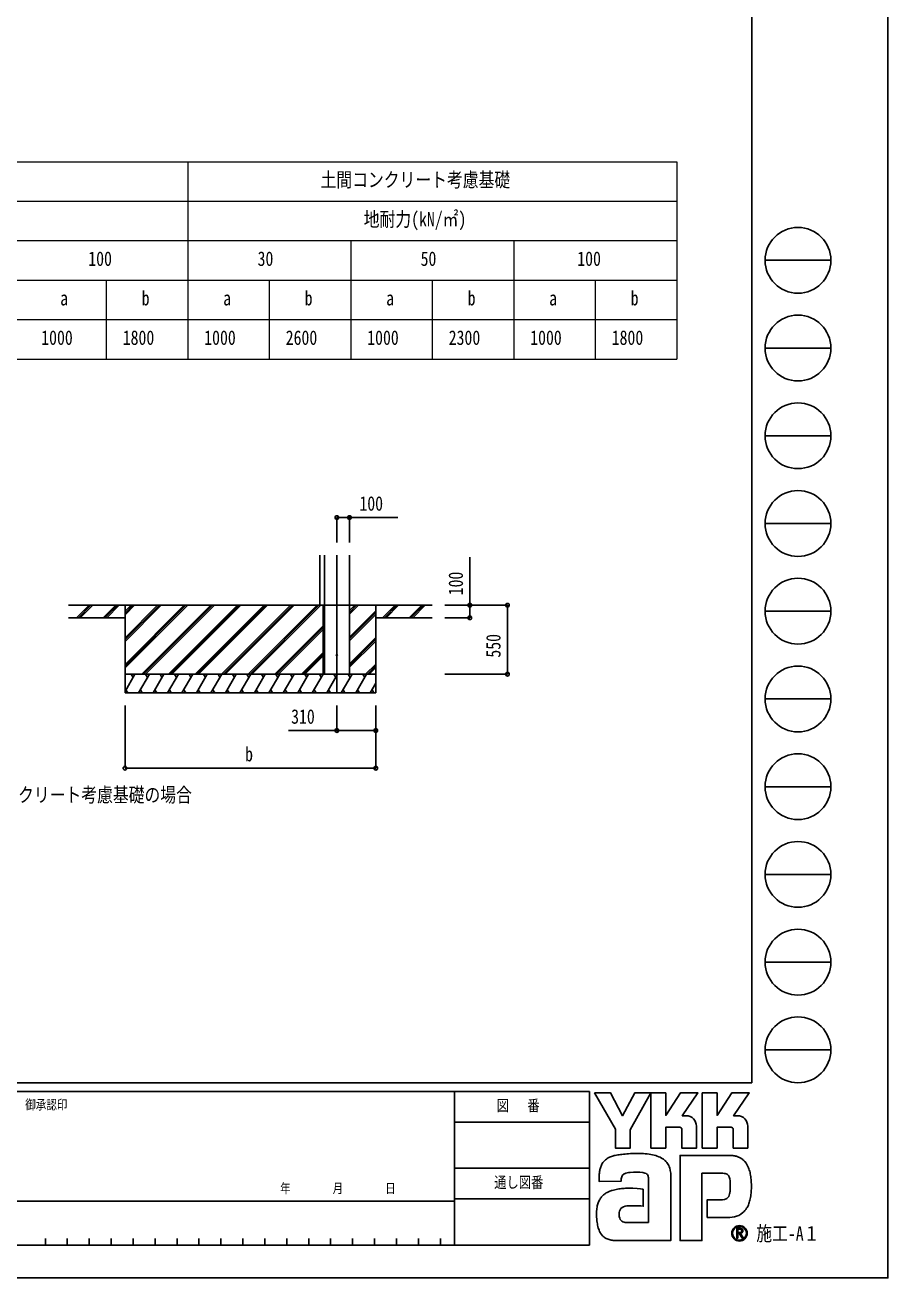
# Model space of a CAD drawing. Units: millimetres, scale not verified. Extents: x -14718 to 14718, y -10395 to 10395.
# Drawn here: x 7835 to 14718, y -10395 to -398 of the extents above; entities that cross this region are included whole.
import ezdxf
from ezdxf.enums import TextEntityAlignment as Align

# ---------------------------------------------------------------- set-up
doc = ezdxf.new("R2010")
doc.units = ezdxf.units.MM
doc.header["$LTSCALE"] = 40
doc.layers.add('0-1_TABLE1', color=7, linetype='Continuous', lineweight=18)
for name, color, linetype in [('0-2_USER1', 3, 'Continuous'), ('0-3_YKK_12', 2, 'Continuous'), ('0-5_YKK_A1', 4, 'Continuous'), ('0-6_YKK_D', 6, 'Continuous'), ('0-7_YKK_ZWAK', 7, 'Continuous')]:
    doc.layers.add(name, color=color, linetype=linetype)
doc.styles.add('ＭＳ ゴシック', font='')
doc.styles.get('ＭＳ ゴシック').set_extended_font_data('MS Gothic')

msp = doc.modelspace()

# ---------------------------------------------------------------- linework, layer by layer
at = {"layer": '0-1_TABLE1'}
for p, q in [((3632.57, -1488.01), (13032.57, -1488.01)), ((5232.57, -1803.01), (13032.57, -1803.01)), ((5232.57, -2118.01), (13032.57, -2118.01)), ((5232.57, -2433.01), (13032.57, -2433.01)), ((8482.57, -2433.01), (8482.57, -3063.01)), ((9782.57, -2433.01), (9782.57, -3063.01)), ((11082.57, -2433.01), (11082.57, -3063.01)), ((12382.57, -2433.01), (12382.57, -3063.01)), ((3632.57, -3063.01), (13032.57, -3063.01))]:
    msp.add_line(p, q, dxfattribs=at)
for points in [[(9132.57, -1488.01), (9132.57, -2748.01), (9132.57, -3063.01)], [(13032.57, -1488.01), (13032.57, -2118.01), (13032.57, -2748.01), (13032.57, -3063.01)], [(10432.57, -2118.01), (10432.57, -2748.01), (10432.57, -3063.01)], [(11732.57, -2118.01), (11732.57, -2748.01), (11732.57, -3063.01)], [(3632.57, -2748.01), (5882.57, -2748.01), (6532.57, -2748.01), (7182.57, -2748.01), (7832.57, -2748.01), (8482.57, -2748.01), (9132.57, -2748.01), (9782.57, -2748.01), (10432.57, -2748.01), (11082.57, -2748.01), (11732.57, -2748.01), (12382.57, -2748.01), (13032.57, -2748.01)]]:
    msp.add_lwpolyline(points, dxfattribs=at)
at = {"layer": '0-3_YKK_12'}
msp.add_line((10322.57, -4627.45), (10322.57, -5727.45), dxfattribs=at)
at = {"layer": '0-5_YKK_A1'}
for p, q in [((10187.57, -5027.45), (10187.57, -4627.45)), ((10222.57, -5027.45), (10222.57, -4627.45)), ((10422.57, -5027.45), (10422.57, -4627.45)), ((11082.57, -5027.45), (8182.57, -5027.45)), ((8346.59, -5027.45), (8246.59, -5127.45)), ((8360.73, -5027.45), (8260.73, -5127.45)), ((8374.87, -5027.45), (8274.87, -5127.45)), ((8558.72, -5027.45), (8458.72, -5127.45)), ((8572.86, -5027.45), (8472.86, -5127.45)), ((8587, -5027.45), (8487, -5127.45)), ((8632.57, -5027.45), (8632.57, -5727.45)), ((9118.94, -5027.45), (8632.57, -5513.82)), ((8906.81, -5027.45), (8632.57, -5301.69)), ((8694.67, -5027.45), (8632.57, -5089.55)), ((9104.8, -5027.45), (8632.57, -5499.68)), ((9133.08, -5027.45), (8632.57, -5527.96)), ((8892.66, -5027.45), (8632.57, -5287.54)), ((8920.95, -5027.45), (8632.57, -5315.83)), ((8680.53, -5027.45), (8632.57, -5075.41)), ((8708.82, -5027.45), (8632.57, -5103.7)), ((9316.93, -5027.45), (8766.93, -5577.45)), ((9331.07, -5027.45), (8781.07, -5577.45)), ((9345.21, -5027.45), (8795.21, -5577.45)), ((9529.06, -5027.45), (8979.06, -5577.45)), ((9543.2, -5027.45), (8993.2, -5577.45)), ((9557.34, -5027.45), (9007.34, -5577.45)), ((9741.19, -5027.45), (9191.19, -5577.45)), ((9755.33, -5027.45), (9205.33, -5577.45)), ((9769.48, -5027.45), (9219.48, -5577.45)), ((9953.32, -5027.45), (9403.32, -5577.45)), ((9967.47, -5027.45), (9417.47, -5577.45)), ((9981.61, -5027.45), (9431.61, -5577.45)), ((10165.46, -5027.45), (9615.46, -5577.45)), ((10179.6, -5027.45), (9629.6, -5577.45)), ((10193.74, -5027.45), (9643.74, -5577.45)), ((10213.57, -5027.45), (10213.57, -5577.45)), ((10222.57, -5027.45), (10222.57, -5577.45)), ((10422.57, -5027.45), (10422.57, -5577.45)), ((10479.41, -5027.45), (10422.57, -5084.29)), ((10465.27, -5027.45), (10422.57, -5070.15)), ((10493.55, -5027.45), (10422.57, -5098.43)), ((10632.57, -5072.28), (10422.57, -5282.28)), ((10632.57, -5086.42), (10422.57, -5296.42)), ((10632.57, -5027.45), (10632.57, -5727.45)), ((10686.9, -5127.45), (10786.9, -5027.45)), ((10701.04, -5127.45), (10801.04, -5027.45)), ((10715.19, -5127.45), (10815.19, -5027.45)), ((10899.03, -5127.45), (10999.03, -5027.45)), ((10913.18, -5127.45), (11013.18, -5027.45)), ((10927.32, -5127.45), (11027.32, -5027.45)), ((8632.57, -5127.45), (8182.57, -5127.45)), ((10213.57, -5191.47), (9827.59, -5577.45)), ((10632.57, -5100.56), (10422.57, -5310.56)), ((11082.57, -5127.45), (10632.57, -5127.45)), ((10213.57, -5205.61), (9841.73, -5577.45)), ((10213.57, -5219.75), (9855.87, -5577.45)), ((10632.57, -5284.41), (10422.57, -5494.41)), ((10632.57, -5298.55), (10422.57, -5508.55)), ((10632.57, -5312.7), (10422.57, -5522.7)), ((10213.57, -5403.6), (10039.72, -5577.45)), ((10213.57, -5417.74), (10053.86, -5577.45)), ((10213.57, -5431.88), (10068, -5577.45)), ((10632.57, -5496.54), (10551.66, -5577.45)), ((8632.57, -5714.38), (8711.63, -5577.45)), ((10632.57, -5577.45), (8632.57, -5577.45)), ((8696.63, -5603.43), (8681.63, -5577.45)), ((8740.5, -5727.45), (8827.1, -5577.45)), ((8812.1, -5603.43), (8797.1, -5577.45)), ((8855.97, -5727.45), (8942.57, -5577.45)), ((8927.57, -5603.43), (8912.57, -5577.45)), ((8971.44, -5727.45), (9058.04, -5577.45)), ((9043.04, -5603.43), (9028.04, -5577.45)), ((9086.91, -5727.45), (9173.51, -5577.45)), ((9158.51, -5603.43), (9143.51, -5577.45)), ((9202.38, -5727.45), (9288.98, -5577.45)), ((9273.98, -5603.43), (9258.98, -5577.45)), ((9317.85, -5727.45), (9404.45, -5577.45)), ((9374.45, -5577.45), (9389.45, -5603.43)), ((9433.32, -5727.45), (9519.92, -5577.45)), ((9489.92, -5577.45), (9504.92, -5603.43)), ((9548.79, -5727.45), (9635.39, -5577.45)), ((9605.39, -5577.45), (9620.39, -5603.43)), ((9664.26, -5727.45), (9750.86, -5577.45)), ((9735.86, -5603.43), (9720.86, -5577.45)), ((9779.73, -5727.45), (9866.33, -5577.45)), ((9851.33, -5603.43), (9836.33, -5577.45)), ((9895.2, -5727.45), (9981.8, -5577.45)), ((9951.8, -5577.45), (9966.8, -5603.43)), ((10010.67, -5727.45), (10097.27, -5577.45)), ((10067.27, -5577.45), (10082.27, -5603.43)), ((10126.14, -5727.45), (10212.74, -5577.45)), ((10182.74, -5577.45), (10197.74, -5603.43)), ((10422.57, -5577.45), (10213.57, -5577.45)), ((10241.61, -5727.45), (10328.21, -5577.45)), ((10313.21, -5603.43), (10298.21, -5577.45)), ((10357.08, -5727.45), (10443.68, -5577.45)), ((10428.68, -5603.43), (10413.68, -5577.45)), ((10472.55, -5727.45), (10559.15, -5577.45)), ((10529.15, -5577.45), (10544.15, -5603.43)), ((10632.57, -5510.69), (10565.81, -5577.45)), ((10632.57, -5524.83), (10579.95, -5577.45)), ((10588.02, -5727.45), (10632.57, -5650.28)), ((10632.57, -5727.45), (8632.57, -5727.45)), ((8640.02, -5701.47), (8655.02, -5727.45)), ((8755.49, -5701.47), (8770.49, -5727.45)), ((8870.97, -5701.47), (8885.96, -5727.45)), ((8986.44, -5701.47), (9001.44, -5727.45)), ((9101.91, -5701.47), (9116.91, -5727.45)), ((9217.38, -5701.47), (9232.38, -5727.45)), ((9332.85, -5701.47), (9347.84, -5727.45)), ((9448.32, -5701.47), (9463.31, -5727.45)), ((9563.79, -5701.47), (9578.78, -5727.45)), ((9679.26, -5701.47), (9694.26, -5727.45)), ((9794.73, -5701.47), (9809.73, -5727.45)), ((9910.2, -5701.47), (9925.19, -5727.45)), ((10025.67, -5701.47), (10040.66, -5727.45)), ((10141.14, -5701.47), (10156.13, -5727.45)), ((10256.61, -5701.47), (10271.61, -5727.45)), ((10372.08, -5701.47), (10387.08, -5727.45)), ((10487.55, -5701.47), (10502.54, -5727.45)), ((10603.02, -5701.47), (10618.01, -5727.45))]:
    msp.add_line(p, q, dxfattribs=at)
msp.add_circle((10322.57, -5427.45), 4.5, dxfattribs=at)
at = {"layer": '0-6_YKK_D'}
for p, q in [((10322.57, -4527.45), (10322.57, -4326.45)), ((10422.57, -4527.45), (10422.57, -4326.45)), ((11182.57, -5027.45), (11683.57, -5027.45)), ((11182.57, -5027.45), (11383.57, -5027.45)), ((11682.57, -5577.45), (11682.57, -5027.45)), ((11182.57, -5127.45), (11383.57, -5127.45)), ((11182.57, -5577.45), (11683.57, -5577.45)), ((8632.57, -5827.45), (8632.57, -6328.45)), ((10322.57, -5827.45), (10322.57, -6028.45)), ((10632.57, -5827.45), (10632.57, -6028.45)), ((10632.57, -5827.45), (10632.57, -6328.45)), ((10632.57, -6327.45), (8632.57, -6327.45))]:
    msp.add_line(p, q, dxfattribs=at)
for points in [[(10322.57, -4327.45), (10422.57, -4327.45), (10807.67, -4327.45)], [(11382.57, -5127.45), (11382.57, -5027.45), (11382.57, -4642.35)], [(10632.57, -6027.45), (10322.57, -6027.45), (9937.47, -6027.45)]]:
    msp.add_lwpolyline(points, dxfattribs=at)
for centre in [(10322.57, -4327.45), (10422.57, -4327.45), (11382.57, -5027.45), (11682.57, -5027.45), (11382.57, -5127.45), (11682.57, -5577.45), (10322.57, -6027.45), (10632.57, -6027.45), (8632.57, -6327.45), (10632.57, -6327.45)]:
    msp.add_circle(centre, 14.88, dxfattribs=at)
at = {"layer": '0-7_YKK_ZWAK'}
for p, q in [((13632.57, 9712.5), (13632.57, -8837.5)), ((13737.57, -2275), (14262.57, -2275)), ((13737.57, -2975), (14262.57, -2975)), ((13737.57, -3675), (14262.57, -3675)), ((13737.57, -4375), (14262.57, -4375)), ((13737.57, -5075), (14262.57, -5075)), ((13737.57, -5775), (14262.57, -5775)), ((13737.57, -6475), (14262.57, -6475)), ((13737.57, -7175), (14262.57, -7175)), ((13737.57, -7875), (14262.57, -7875)), ((13737.57, -8575), (14262.57, -8575)), ((13632.57, -8837.5), (-13667.43, -8837.5)), ((11261.32, -8907.5), (7647.57, -8907.5)), ((11261.32, -8907.5), (11261.32, -10132.5)), ((12337.57, -8907.5), (11261.32, -8907.5)), ((12337.57, -8907.5), (12337.57, -10132.5)), ((11261.32, -9152.5), (12337.57, -9152.5)), ((11261.32, -9520), (12337.57, -9520)), ((7647.57, -9782.5), (11261.32, -9782.5)), ((12337.57, -9765), (11261.32, -9765)), ((13577.08, -9995.02), (13577.08, -9995.02)), ((7997.57, -10080), (7997.57, -10132.5)), ((8172.57, -10080), (8172.57, -10132.5)), ((8347.57, -10080), (8347.57, -10132.5)), ((8522.57, -10080), (8522.57, -10132.5)), ((8697.57, -10080), (8697.57, -10132.5)), ((8872.57, -10080), (8872.57, -10132.5)), ((9047.57, -10080), (9047.57, -10132.5)), ((9222.57, -10080), (9222.57, -10132.5)), ((9397.57, -10080), (9397.57, -10132.5)), ((9572.57, -10080), (9572.57, -10132.5)), ((9747.57, -10080), (9747.57, -10132.5)), ((9922.57, -10080), (9922.57, -10132.5)), ((10097.57, -10080), (10097.57, -10132.5)), ((10272.57, -10080), (10272.57, -10132.5)), ((10447.57, -10080), (10447.57, -10132.5)), ((10622.57, -10080), (10622.57, -10132.5)), ((10797.57, -10080), (10797.57, -10132.5)), ((10972.57, -10080), (10972.57, -10132.5)), ((11147.57, -10080), (11147.57, -10132.5)), ((13533.36, -10093.93), (13533.36, -10093.93)), ((7647.57, -10132.5), (11261.32, -10132.5)), ((11261.32, -10132.5), (12337.57, -10132.5))]:
    msp.add_line(p, q, dxfattribs=at)
for points in [[(-14717.5, -10395), (14717.5, -10395), (14717.5, 10395), (-14717.5, 10395)], [(12376.07, -8918), (12504.91, -8918), (12601.65, -9100.35), (12698.14, -8918), (12827.07, -8918), (12661.85, -9211.97), (12661.85, -9359.47), (12544.34, -9359.47), (12544.34, -9208)]]:
    msp.add_lwpolyline(points, close=True, dxfattribs=at)
for points in [[(13056.91, -9193.13), (12945.69, -9193.13), (12945.69, -9359.34), (12827.2, -9359.34), (12827.2, -8918), (12945.69, -8918), (12945.69, -9098.55), (13062.24, -8918), (13201.44, -8918), (13076.56, -9100.74), (13080.98, -9100.74), (13085.87, -9100.74), (13090.88, -9100.74), (13095.71, -9100.74), (13100.03, -9100.74), (13103.51, -9100.74), (13105.84, -9100.74), (13106.68, -9100.74)], [(13466.29, -9193.13), (13355.19, -9193.13), (13355.19, -9359.47), (13236.64, -9359.47), (13236.64, -8918), (13355.19, -8918), (13355.19, -9098.55), (13471.61, -8918), (13610.81, -8918), (13485.93, -9100.74), (13490.4, -9100.74), (13495.31, -9100.74), (13500.33, -9100.74), (13505.15, -9100.74), (13509.45, -9100.74), (13512.91, -9100.74), (13515.22, -9100.74), (13516.06, -9100.74)], [(13140.77, -9107.75), (13154.92, -9115.83), (13166.9, -9126.37), (13176.54, -9138.92), (13183.64, -9153.02), (13188.04, -9168.24), (13189.54, -9184.12), (13189.54, -9359.76), (13073.94, -9359.76), (13073.94, -9209.93)], [(13550.19, -9107.75), (13564.38, -9115.83), (13576.41, -9126.37), (13586.09, -9138.92), (13593.24, -9153.02), (13597.66, -9168.24), (13599.18, -9184.12), (13599.18, -9359.47), (13483.31, -9359.47), (13483.31, -9209.93)], [(13401.04, -9560.27), (13234.18, -9560.27), (13234.18, -10097.5), (13059.31, -10097.5), (13059.31, -9417.77), (13465.73, -9417.77)], [(13575.5, -9465.79), (13586.9, -9480.19), (13595.45, -9494.13), (13601.41, -9506.75)], [(12616.79, -9563.09), (12608.65, -9567.67), (12602.31, -9573.26), (12597.51, -9579.79), (12594.02, -9587.18), (12591.62, -9595.36), (12590.06, -9604.24), (12589.12, -9613.76), (12588.55, -9623.84), (12413.61, -9624.26), (12414.12, -9600.33), (12415.09, -9573.45)], [(12976.98, -9517.08), (12981.95, -9537.16), (12984.76, -9558.65), (12985.65, -9581.55), (12985.65, -10097.5), (12563.43, -10097.5)], [(12683.81, -9679.35), (12716.93, -9681.53), (12742.96, -9684.45), (12759.99, -9687.18), (12766.09, -9688.81), (12766.09, -9822.65), (12746.73, -9820.61), (12725.5, -9819.46), (12703.76, -9819.02), (12682.9, -9819.08), (12664.29, -9819.47), (12649.29, -9819.98), (12639.29, -9820.43), (12635.65, -9820.62), (12620.52, -9823.39), (12607.47, -9827.72), (12596.51, -9833.64), (12587.63, -9841.19), (12580.84, -9850.39), (12576.14, -9861.27), (12573.53, -9873.85), (12573, -9888.17), (12574.67, -9903.91), (12578.01, -9916.93), (12582.82, -9927.46), (12588.89, -9935.76), (12596.01, -9942.08), (12603.97, -9946.67), (12612.56, -9949.77), (12621.56, -9951.63), (12807.42, -9951.63), (12807.42, -9607.76), (12807.47, -9600.94), (12807.12, -9594.28), (12806.24, -9587.85), (12804.75, -9581.76), (12802.52, -9576.09), (12799.45, -9570.92), (12795.43, -9566.34), (12790.36, -9562.44)], [(12790.36, -9562.44), (12779.46, -9558.16), (12762.03, -9554.53), (12739.79, -9551.86), (12714.48, -9550.43), (12687.79, -9550.54), (12661.47, -9552.49)], [(13460.39, -9663.49), (13460.17, -9641.21), (13459.11, -9621.14), (13456.6, -9603.52), (13452.03, -9588.57)], [(13560.97, -9873.4), (13544.82, -9885.95), (13528.01, -9895.82), (13510.64, -9903.18), (13492.85, -9908.22), (13474.77, -9911.11), (13456.52, -9912.03), (13276.76, -9912.03), (13276.76, -9770.82), (13378.13, -9770.82), (13396.82, -9770.56), (13413.25, -9768.97), (13427.35, -9764.83)], [(13561.12, -10019.09), (13561.04, -10017.04), (13560.78, -10015.06), (13560.36, -10013.17), (13559.77, -10011.36), (13559.01, -10009.64), (13558.09, -10008.03), (13557.02, -10006.53), (13555.78, -10005.14), (13554.16, -10003.71), (13552.36, -10002.46), (13550.39, -10001.4), (13548.26, -10000.52), (13545.97, -9999.84), (13543.54, -9999.35), (13540.97, -9999.05), (13538.27, -9998.95), (13511.74, -9998.95), (13511.74, -10076.99), (13519.76, -10076.99), (13519.76, -10006.91), (13538.27, -10006.91), (13540.18, -10006.97), (13541.98, -10007.16), (13543.66, -10007.47), (13545.22, -10007.9), (13546.65, -10008.45), (13547.95, -10009.11), (13549.11, -10009.89), (13550.13, -10010.78)], [(13553.26, -10019.09), (13552.77, -10022.84), (13551.43, -10025.8), (13549.41, -10028.05), (13546.91, -10029.69), (13544.1, -10030.8), (13541.17, -10031.49), (13538.29, -10031.84), (13535.65, -10031.93), (13528.71, -10031.93), (13532.21, -10037.89), (13555.13, -10077.25), (13564.3, -10077.25), (13542.2, -10039.37), (13544.27, -10038.96), (13546.24, -10038.43), (13548.12, -10037.8), (13549.88, -10037.06), (13551.54, -10036.21), (13553.08, -10035.25), (13554.49, -10034.19), (13555.78, -10033.01)]]:
    msp.add_lwpolyline(points, dxfattribs=at)
for centre in [(14000.07, -2275), (14000.07, -2975), (14000.07, -3675), (14000.07, -4375), (14000.07, -5075), (14000.07, -5775), (14000.07, -6475), (14000.07, -7175), (14000.07, -7875), (14000.07, -8575)]:
    msp.add_circle(centre, 262.5, dxfattribs=at)
for centre, radius, start, end in [((13057.53, -9209.53), 16.41, 358.57817, 92.1683), ((13106.86, -9188.16), 87.42, 78.26798, 90.11215), ((13108.11, -9181.8), 80.94, 66.19963, 78.22058), ((13466.98, -9209.45), 16.33, 358.29941, 92.43455), ((13516.23, -9188.32), 87.58, 78.27851, 90.10826), ((13517.43, -9182.18), 81.32, 66.2483, 78.23226), ((12570.62, -9559.51), 152.53, 152.2125, 163.4865), ((12547.28, -9547.44), 126.25, 138.03852, 152.12015), ((12547.26, -9548.03), 126.64, 122.60463, 137.83438), ((12564, -9575.11), 158.47, 108.37421, 122.42809), ((12590.52, -9669.42), 256.38, 100.93159, 107.35499), ((12677.19, -10089.86), 685.64, 97.86054, 101.37938), ((12717.87, -10372.53), 971.23, 94.90201, 97.9576), ((12720.64, -10395.16), 994, 91.6169, 94.94971), ((12716.79, -10234.21), 833.01, 87.51794, 91.66439), ((12727.61, -10002.22), 600.77, 81.92631, 87.59083), ((12759.56, -9783.31), 379.54, 73.67137, 82.05943), ((12806.94, -9624.71), 214.03, 60.60528, 73.9085), ((12826.34, -9586.03), 170.81, 52.17347, 59.90542), ((12843.69, -9563.57), 142.43, 43.55042, 52.14561), ((12853.25, -9554.33), 129.14, 34.48659, 43.50182), ((12853.31, -9554.13), 128.97, 25.58915, 34.43128), ((13459.09, -9604.75), 187.09, 78.73198, 87.96551), ((13464.58, -9576.69), 158.51, 69.03034, 78.69541), ((13469.69, -9563.05), 143.94, 59.39484, 68.9885), ((13472.06, -9558.9), 139.16, 50.3012, 59.3616), ((13471.19, -9559.88), 140.47, 42.05209, 50.28551), ((12732.32, -9591.6), 317.75, 171.55622, 176.72493), ((12624.64, -9575.53), 208.88, 163.48385, 171.57982), ((12662.97, -9672.7), 118.94, 102.4979, 112.84632), ((12685.98, -9771.98), 220.85, 96.37207, 102.75341), ((12841.84, -9559.51), 141.65, 17.43089, 25.54591), ((13402, -9646.04), 85.77, 77.94572, 90.63794), ((13409.45, -9611.06), 50.01, 60.20991, 77.92418), ((13414.28, -9601.97), 39.72, 39.8078, 59.75378), ((13407.49, -9607.16), 48.26, 22.65544, 39.38165), ((13401.82, -9599.84), 220.22, 14.76267, 25.00486), ((13266.76, -9636.65), 360.21, 7.9139, 14.95041), ((13131.85, -9656.27), 496.54, 2.54376, 8.01251), ((12589.48, -9932.65), 246.63, 106.61303, 112.59024), ((12624.58, -10050.65), 369.75, 99.87193, 106.59825), ((12644.25, -10161.45), 482.28, 94.78469, 99.91711), ((12653.83, -10271.7), 592.94, 90.80099, 94.81812), ((12655.28, -10353.79), 675.05, 87.57779, 90.82714), ((13062.71, -9665.52), 397.69, 355.2339, 0.29193), ((13076.59, -9661.76), 551.86, 352.8937, 357.82206), ((13054.52, -9660.34), 573.97, 357.76419, 2.60674), ((12573.6, -9857.01), 178.16, 153.89178, 164.94341), ((12547.25, -9844.34), 148.92, 142.04688, 153.80771), ((12542.16, -9840.7), 142.67, 130.60221, 141.94427), ((12550.56, -9850.8), 155.81, 120.60724, 130.53081), ((12567.15, -9879.01), 188.53, 112.58838, 120.58162), ((13411.02, -9728), 40.29, 293.91672, 314.09376), ((13405.52, -9723.15), 47.6, 314.78099, 333.92928), ((13370.17, -9705.98), 86.9, 334.00676, 347.34989), ((13273.74, -9683.65), 185.88, 347.14308, 355.40008), ((13346.92, -9712.91), 276.41, 339.22498, 347.31457), ((13192.02, -9676.77), 435.46, 347.15166, 352.97565), ((12733.47, -9882.2), 340.51, 174.55588, 182.47272), ((12923.74, -9879.21), 530.77, 181.90948, 187.89042), ((12631.44, -9872.43), 238.02, 164.97537, 174.56739), ((13444.3, -9741.85), 175.83, 311.57033, 318.66243), ((13423.95, -9724), 202.9, 318.67367, 325.29112), ((13476.26, -9762.99), 137.72, 326.23251, 339.61931), ((12700.42, -9910.62), 305.25, 187.80471, 196.36971), ((12582.52, -9945.45), 182.31, 196.3102, 208.20993), ((13533.46, -10038.66), 61.74, 90.09157, 179.92363), ((13533.23, -10038.15), 54.8, 89.86602, 135.149), ((13533.45, -10038.55), 61.63, 44.93442, 90.08536), ((13533.47, -10038.57), 55.21, 45.03108, 90.11509), ((13533.94, -10038.36), 61.15, 359.78949, 45.13288), ((12531.17, -9972.78), 124.15, 208.29777, 223.35561), ((12519.59, -9982.97), 108.73, 223.64205, 239.63663), ((12529.2, -9965.48), 128.68, 239.8785, 253.65355), ((12546.8, -9905.03), 191.64, 253.69102, 263.74909), ((12561.7, -9772.34), 325.16, 263.68487, 270.30455), ((13533.08, -10038.73), 61.37, 179.86065, 225.14399), ((13533.07, -10038.46), 54.9, 134.8007, 180.12175), ((13532.85, -10038.82), 54.68, 179.75513, 225.29722), ((13533.37, -10038.74), 61.57, 224.94536, 269.98445), ((13533.25, -10039.31), 54.62, 224.62822, 270.10973), ((13533.27, -10038.49), 55.44, 270.09072, 359.90926), ((13533.37, -10038.43), 61.88, 269.98802, 314.93777), ((13541.53, -10018.76), 11.73, 358.3894, 42.86139), ((13541.76, -10019.65), 19.37, 316.37674, 1.6565), ((13533.51, -10038.59), 55.2, 0.00643, 45.07115), ((13533.79, -10038.83), 61.3, 314.92572, 0.23508)]:
    msp.add_arc(centre, radius, start, end, dxfattribs=at)

# ---------------------------------------------------------------- texts
at = {"layer": '0-1_TABLE1', "style": 'ＭＳ ゴシック', "width": 0.8}
for s, p in [('土間コンクリート考慮基礎', (10192.17, -1724.26)), ('地耐力(kN/㎡)', (10536.57, -2039.26)), ('100', (8339.77, -2354.26)), ('30', (9690.17, -2354.26)), ('50', (10990.17, -2354.26)), ('100', (12239.77, -2354.26)), ('a', (8115.57, -2669.26)), ('b', (8765.57, -2669.26)), ('a', (9415.57, -2669.26)), ('b', (10065.57, -2669.26)), ('a', (10715.57, -2669.26)), ('b', (11365.57, -2669.26)), ('a', (12015.57, -2669.26)), ('b', (12665.57, -2669.26)), ('1000', (7964.37, -2984.26)), ('1800', (8614.37, -2984.26)), ('1000', (9264.37, -2984.26)), ('2600', (9914.37, -2984.26)), ('1000', (10564.37, -2984.26)), ('2300', (11214.37, -2984.26)), ('1000', (11864.37, -2984.26)), ('1800', (12514.37, -2984.26))]:
    msp.add_text(s, height=115.5, dxfattribs=at).set_placement(p, align=Align.BOTTOM_LEFT)
at = {"layer": '0-2_USER1', "style": 'ＭＳ ゴシック', "width": 0.8}
msp.add_text('土間コンクリート考慮基礎の場合', height=115.5, dxfattribs=at).set_placement((7275.5, -6632.45), align=Align.BOTTOM_LEFT)
at = {"layer": '0-6_YKK_D', "style": 'ＭＳ ゴシック', "width": 0.8}
for s, p in [('100', (10502.07, -4307.45)), ('310', (9957.47, -6007.45)), ('b', (9590.57, -6307.45))]:
    msp.add_text(s, height=115.5, dxfattribs=at).set_placement(p, align=Align.BOTTOM_LEFT)
for s, p in [('100', (11362.57, -4947.95)), ('550', (11662.57, -5445.25))]:
    msp.add_text(s, height=115.5, rotation=90, dxfattribs=at).set_placement(p, align=Align.BOTTOM_LEFT)
at = {"layer": '0-7_YKK_ZWAK', "style": 'ＭＳ ゴシック', "width": 0.8}
for s, height, p in [('御承認印', 76.98, (7836.98, -9073.75)), ('図\u3000 番', 89.81, (11596.91, -9091.25)), ('通し図番', 89.81, (11577.31, -9703.75)), ('年        月        日', 76.98, (9869.67, -9741.25)), ('施工-A１', 115.5, (13667.57, -10132.5))]:
    msp.add_text(s, height=height, dxfattribs=at).set_placement(p, align=Align.BOTTOM_LEFT)

doc.saveas('drawing.dxf')
